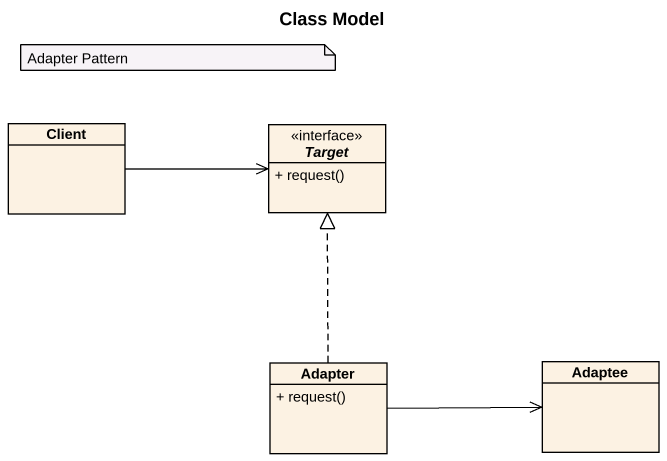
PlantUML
@startuml
title Class Model
hide circle
hide empty members
skinparam classAttributeIconSize 0
class Client
interface Target {
  + request()
}
class Adapter {
  + request()
}
class Adaptee
Client -right-> Target
Adapter .up.|> Target
Adapter -right-> Adaptee
note as N1
  Adapter Pattern
end note
@enduml
